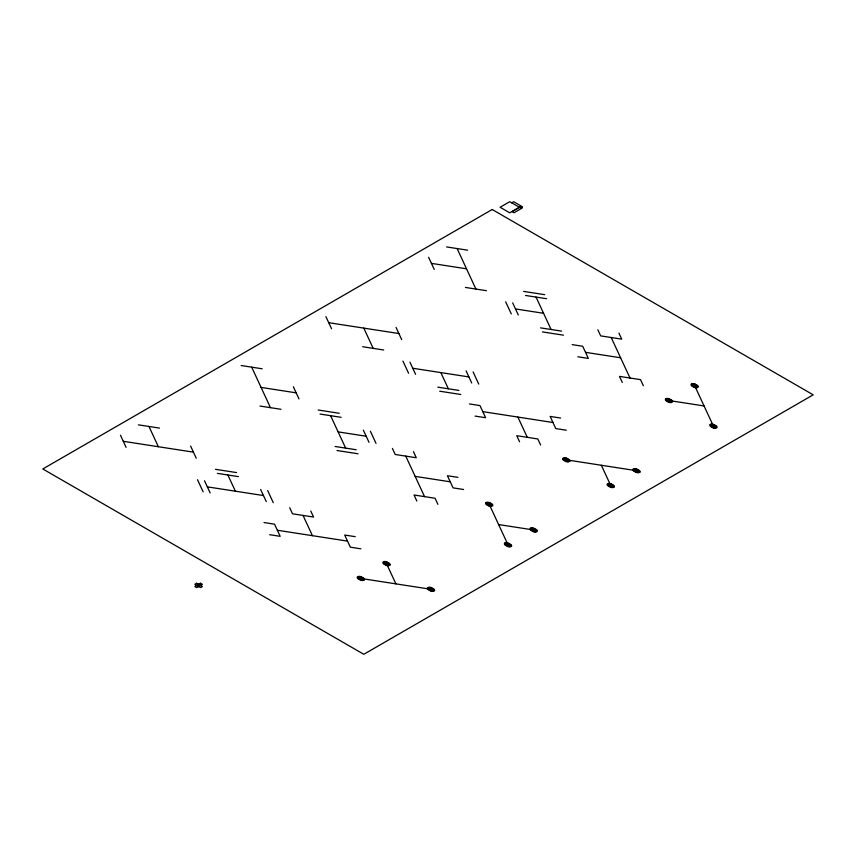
<?xml version="1.0" encoding="UTF-8"?>
<svg xmlns="http://www.w3.org/2000/svg" width="856" height="856" viewBox="0 0 856 856"><rect width="100%" height="100%" fill="white"/><g stroke="black" fill="none" stroke-linecap="round" stroke-linejoin="round"><path stroke-width="1.28" d="M511.76 202.861L513.686 201.749L522.417 206.788L520.491 207.901L509.727 201.706L500.097 207.27L509.727 212.834L519.357 207.27M446.597 246.924L467.644 250.187M431.445 263.381L466.52 268.805M523.637 291.404L544.684 294.667M525.52 295.459L546.567 298.712M465.397 287.434L486.443 290.687M515.494 308.941L543.56 313.285M540.553 327.859L561.6 331.122M542.437 331.914L563.483 335.167M572.172 344.636L582.701 346.263L588.34 358.418L577.821 356.791M585.525 352.34L620.6 357.765M328.725 322.691L398.875 333.54M362.677 346.734L383.723 349.997M668.985 400.522L704.06 405.947M412.774 368.251L468.906 376.929M437.833 387.169L458.88 390.422M439.716 391.213L460.763 394.477M241.157 365.533L262.204 368.797M469.452 403.936L479.981 405.573L485.62 417.717L475.101 416.091M560.659 418.049L550.14 416.423L555.779 428.578L566.308 430.204M482.805 411.64L552.955 422.5M261.08 387.415L296.155 392.84M318.197 410.013L339.244 413.277M320.08 414.069L341.127 417.321M259.957 406.044L281.003 409.296M566.265 459.833L636.415 470.682M338.12 431.895L366.186 436.239M335.113 446.468L356.16 449.732M336.997 450.524L358.043 453.776M138.437 424.844L159.484 428.096M457.939 477.359L447.421 475.722L453.059 487.877L463.588 489.504M415.16 476.375L450.235 481.8M123.285 441.3L193.435 452.15M215.477 469.323L236.524 472.576M217.36 473.368L238.407 476.632M498.62 524.557L533.695 529.992M207.334 486.861L263.466 495.538M264.012 522.545L274.541 524.182L280.18 536.327L269.661 534.7M355.219 536.659L344.7 535.032L350.339 547.187L360.868 548.814M277.365 530.249L347.515 541.11M360.825 578.442L430.975 589.292M198.688 584.295L200.582 585.386M196.645 585.483L198.539 586.574M694.665 385.703L713.455 426.202M618.909 333.07L621.723 339.137L600.677 335.884L597.852 329.806M643.348 385.724L640.523 379.647L619.477 376.394L622.291 382.471M611.205 337.51L629.995 378.02M536.038 297.085L551.082 329.485M601.34 465.257L610.735 485.513M512.68 302.874L518.319 315.019M505.661 301.783L511.3 313.938M457.125 248.55L475.915 289.06M540.628 445.024L537.803 438.957L516.757 435.693L519.571 441.771M517.88 417.075L527.275 437.32M428.621 257.303L434.26 269.458M473.101 371.943L478.739 384.098M466.081 370.862L471.72 383.007M440.84 372.595L448.362 388.795M489.225 504.312L508.015 544.812M396.06 327.463L401.699 339.618M409.96 362.174L415.599 374.329M402.941 361.093L408.58 373.237M363.8 328.115L373.195 348.371M413.469 451.679L416.284 457.746L395.237 454.493L392.412 448.416M437.908 504.334L435.083 498.256L414.036 495.003L416.851 501.081M405.765 456.12L424.555 496.63M325.901 316.613L331.54 328.757M370.38 431.253L376.019 443.397M363.361 430.161L369 442.317M330.598 415.695L345.642 448.095M386.505 563.612L395.9 583.867M293.341 386.773L298.979 398.917M251.685 367.171L270.475 407.67M310.749 510.979L313.564 517.056L292.517 513.803L289.692 507.726M303.045 515.43L312.44 535.685M267.661 490.552L273.299 502.707M260.641 489.471L266.28 501.616M227.878 474.994L235.4 491.205M190.621 446.072L196.259 458.228M204.52 480.783L210.159 492.938M197.501 479.702L203.139 491.847M148.965 426.47L158.36 446.725M120.461 435.223L126.1 447.367M361.532 578.71L360.109 578.164L361.532 578.71M362.249 578.966C358.236 580.165 359.948 575.414 362.249 578.966M362.965 579.234L362.206 579.673A1.947 1.124 0 0 1 361.382 579.651A3.05 1.766 0 0 1 360.579 579.458L359.06 578.581A3.05 1.766 0 0 1 358.718 578.11A2.065 1.198 0 0 1 358.675 577.607L359.434 577.201A1.947 1.124 0 0 1 360.258 577.222A3.05 1.766 0 0 1 361.061 577.426L362.58 578.303A3.05 1.766 0 0 1 362.923 578.763A1.947 1.124 0 0 1 362.965 579.234M363.682 579.501L362.666 580.09A2.6 1.498 0 0 1 361.574 580.058A4.066 2.343 0 0 1 360.494 579.79L358.471 578.624A4.066 2.343 0 0 1 358.011 578.003A2.761 1.594 0 0 1 357.958 577.329L358.974 576.784A2.6 1.498 0 0 1 360.066 576.816A4.066 2.343 0 0 1 361.146 577.083L363.169 578.249A4.066 2.343 0 0 1 363.629 578.87A2.6 1.498 0 0 1 363.682 579.501M364.399 579.769L363.126 580.507A3.242 1.873 0 0 1 361.756 580.464A5.083 2.932 0 0 1 360.419 580.133L357.894 578.667A5.083 2.932 0 0 1 357.316 577.896A3.445 1.99 0 0 1 357.241 577.062L358.514 576.377A3.242 1.873 0 0 1 359.884 576.409A5.083 2.932 0 0 1 361.221 576.751L363.747 578.207A5.083 2.932 0 0 1 364.324 578.977A3.242 1.873 0 0 1 364.399 579.769M387.212 563.879L385.789 563.334L387.212 563.879M387.929 564.147C383.916 565.335 385.628 560.594 387.929 564.147M388.645 564.414L387.886 564.853A1.947 1.124 0 0 1 387.062 564.832A3.05 1.766 0 0 1 386.259 564.628L384.74 563.751A3.05 1.766 0 0 1 384.398 563.291A2.065 1.198 0 0 1 384.355 562.788L385.114 562.371A1.947 1.124 0 0 1 385.938 562.392A3.05 1.766 0 0 1 386.741 562.595L388.26 563.473A3.05 1.766 0 0 1 388.603 563.933A1.947 1.124 0 0 1 388.645 564.414M389.362 564.682L388.346 565.26A2.6 1.498 0 0 1 387.254 565.228A4.066 2.343 0 0 1 386.174 564.971L384.151 563.804A4.066 2.343 0 0 1 383.691 563.173A2.761 1.594 0 0 1 383.638 562.51L384.654 561.964A2.6 1.498 0 0 1 385.746 561.996A4.066 2.343 0 0 1 386.826 562.264L388.849 563.43A4.066 2.343 0 0 1 389.309 564.051A2.6 1.498 0 0 1 389.362 564.682M390.079 564.949L388.806 565.677A3.242 1.873 0 0 1 387.436 565.634A5.083 2.932 0 0 1 386.099 565.302L383.574 563.847A5.083 2.932 0 0 1 382.996 563.066A3.445 1.99 0 0 1 382.921 562.232L384.194 561.547A3.242 1.873 0 0 1 385.564 561.59A5.083 2.932 0 0 1 386.901 561.921L389.427 563.376A5.083 2.932 0 0 1 390.004 564.158A3.242 1.873 0 0 1 390.079 564.949M486.08 502.493L485.641 502.975A3.242 1.873 0 0 0 485.716 503.767A5.083 2.932 0 0 0 486.294 504.537L488.819 506.003A5.083 2.932 0 0 0 490.156 506.335A3.445 1.99 0 0 0 491.612 506.378L492.799 505.639A3.242 1.873 0 0 0 492.724 504.847A5.083 2.932 0 0 0 492.147 504.077L489.621 502.611A5.083 2.932 0 0 0 488.284 502.279A3.242 1.873 0 0 0 486.914 502.247L486.08 502.493M486.7 502.857L486.358 503.242A2.6 1.498 0 0 0 486.411 503.874A4.066 2.343 0 0 0 486.871 504.494L488.894 505.661A4.066 2.343 0 0 0 489.974 505.928A2.761 1.594 0 0 0 491.13 505.96L492.082 505.372A2.6 1.498 0 0 0 492.029 504.74A4.066 2.343 0 0 0 491.569 504.12L489.546 502.954A4.066 2.343 0 0 0 488.466 502.686A2.6 1.498 0 0 0 487.374 502.654L486.7 502.857M487.332 503.221L487.075 503.51A1.947 1.124 0 0 0 487.118 503.981A3.05 1.766 0 0 0 487.46 504.452L488.979 505.318A3.05 1.766 0 0 0 489.782 505.522A2.065 1.198 0 0 0 490.659 505.543L491.365 505.104A1.947 1.124 0 0 0 491.323 504.633A3.05 1.766 0 0 0 490.98 504.163L489.461 503.296A3.05 1.766 0 0 0 488.658 503.093A1.947 1.124 0 0 0 487.834 503.071L487.332 503.221M487.963 503.585C488.797 507.03 492.767 503.285 487.963 503.585M488.594 503.949L489.932 504.569L488.594 503.949M431.692 589.559L430.268 589.014L431.692 589.559M432.408 589.827C428.385 591.015 430.108 586.274 432.408 589.827M433.125 590.094L432.366 590.533A1.947 1.124 0 0 1 431.542 590.512A3.05 1.766 0 0 1 430.739 590.308L429.22 589.431A3.05 1.766 0 0 1 428.877 588.971A2.065 1.198 0 0 1 428.835 588.468L429.594 588.051A1.947 1.124 0 0 1 430.418 588.072A3.05 1.766 0 0 1 431.221 588.275L432.74 589.153A3.05 1.766 0 0 1 433.083 589.613A1.947 1.124 0 0 1 433.125 590.094M433.842 590.362L432.826 590.94A2.6 1.498 0 0 1 431.734 590.908A4.066 2.343 0 0 1 430.654 590.651L428.631 589.474A4.066 2.343 0 0 1 428.171 588.853A2.761 1.594 0 0 1 428.118 588.19L429.134 587.644A2.6 1.498 0 0 1 430.226 587.676A4.066 2.343 0 0 1 431.306 587.944L433.329 589.11A4.066 2.343 0 0 1 433.789 589.731A2.6 1.498 0 0 1 433.842 590.362M434.559 590.629L433.286 591.357A3.242 1.873 0 0 1 431.916 591.314A5.083 2.932 0 0 1 430.579 590.982L428.054 589.527A5.083 2.932 0 0 1 427.476 588.746A3.445 1.99 0 0 1 427.401 587.912L428.674 587.227A3.242 1.873 0 0 1 430.044 587.27A5.083 2.932 0 0 1 431.381 587.601L433.906 589.056A5.083 2.932 0 0 1 434.484 589.838A3.242 1.873 0 0 1 434.559 590.629M566.972 460.1L565.548 459.554L566.972 460.1M567.688 460.357C563.676 461.555 565.388 456.804 567.688 460.357M568.405 460.624L567.646 461.063A1.947 1.124 0 0 1 566.822 461.042A3.05 1.766 0 0 1 566.019 460.849L564.5 459.972A3.05 1.766 0 0 1 564.158 459.501A2.065 1.198 0 0 1 564.115 458.998L564.874 458.591A1.947 1.124 0 0 1 565.698 458.613A3.05 1.766 0 0 1 566.501 458.816L568.02 459.693A3.05 1.766 0 0 1 568.363 460.154A1.947 1.124 0 0 1 568.405 460.624M569.122 460.892L568.106 461.48A2.6 1.498 0 0 1 567.014 461.448A4.066 2.343 0 0 1 565.934 461.181L563.911 460.014A4.066 2.343 0 0 1 563.451 459.394A2.761 1.594 0 0 1 563.398 458.72L564.414 458.174A2.6 1.498 0 0 1 565.506 458.206A4.066 2.343 0 0 1 566.586 458.474L568.609 459.64A4.066 2.343 0 0 1 569.069 460.26A2.6 1.498 0 0 1 569.122 460.892M569.839 461.159L568.566 461.898A3.242 1.873 0 0 1 567.196 461.855A5.083 2.932 0 0 1 565.859 461.523L563.334 460.057A5.083 2.932 0 0 1 562.756 459.287A3.445 1.99 0 0 1 562.681 458.452L563.954 457.767A3.242 1.873 0 0 1 565.324 457.8A5.083 2.932 0 0 1 566.661 458.142L569.187 459.597A5.083 2.932 0 0 1 569.764 460.368A3.242 1.873 0 0 1 569.839 461.159M504.88 542.993L504.441 543.485A3.242 1.873 0 0 0 504.516 544.266A5.083 2.932 0 0 0 505.094 545.047L507.619 546.503A5.083 2.932 0 0 0 508.956 546.834A3.445 1.99 0 0 0 510.411 546.877L511.599 546.149A3.242 1.873 0 0 0 511.524 545.358A5.083 2.932 0 0 0 510.946 544.577L508.421 543.121A5.083 2.932 0 0 0 507.084 542.79A3.242 1.873 0 0 0 505.714 542.747L504.88 542.993M505.5 543.357L505.158 543.753A2.6 1.498 0 0 0 505.211 544.384A4.066 2.343 0 0 0 505.671 545.005L507.694 546.171A4.066 2.343 0 0 0 508.774 546.438A2.761 1.594 0 0 0 509.93 546.47L510.882 545.882A2.6 1.498 0 0 0 510.829 545.251A4.066 2.343 0 0 0 510.369 544.63L508.346 543.464A4.066 2.343 0 0 0 507.266 543.196A2.6 1.498 0 0 0 506.174 543.164L505.5 543.357M506.131 543.721L505.875 544.009A1.947 1.124 0 0 0 505.917 544.491A3.05 1.766 0 0 0 506.26 544.951L507.779 545.828A3.05 1.766 0 0 0 508.582 546.032A2.065 1.198 0 0 0 509.459 546.053L510.165 545.614A1.947 1.124 0 0 0 510.123 545.144A3.05 1.766 0 0 0 509.78 544.673L508.261 543.795A3.05 1.766 0 0 0 507.458 543.603A1.947 1.124 0 0 0 506.634 543.571L506.131 543.721M506.763 544.084C507.597 547.54 511.567 543.795 506.763 544.084M507.394 544.448L508.732 545.079L507.394 544.448M530.56 528.173L530.121 528.655A3.242 1.873 0 0 0 530.196 529.447A5.083 2.932 0 0 0 530.774 530.217L533.299 531.683A5.083 2.932 0 0 0 534.636 532.015A3.445 1.99 0 0 0 536.091 532.058L537.279 531.319A3.242 1.873 0 0 0 537.204 530.527A5.083 2.932 0 0 0 536.626 529.757L534.101 528.291A5.083 2.932 0 0 0 532.764 527.959A3.242 1.873 0 0 0 531.394 527.927L530.56 528.173M531.18 528.537L530.838 528.922A2.6 1.498 0 0 0 530.891 529.554A4.066 2.343 0 0 0 531.351 530.174L533.374 531.341A4.066 2.343 0 0 0 534.454 531.608A2.761 1.594 0 0 0 535.61 531.64L536.562 531.052A2.6 1.498 0 0 0 536.509 530.42A4.066 2.343 0 0 0 536.049 529.8L534.026 528.634A4.066 2.343 0 0 0 532.946 528.366A2.6 1.498 0 0 0 531.854 528.334L531.18 528.537M531.811 528.901L531.555 529.19A1.947 1.124 0 0 0 531.597 529.661A3.05 1.766 0 0 0 531.94 530.132L533.459 530.998A3.05 1.766 0 0 0 534.262 531.202A2.065 1.198 0 0 0 535.139 531.223L535.845 530.784A1.947 1.124 0 0 0 535.803 530.313A3.05 1.766 0 0 0 535.46 529.843L533.941 528.976A3.05 1.766 0 0 0 533.138 528.773A1.947 1.124 0 0 0 532.314 528.751L531.811 528.901M532.443 529.265C533.277 532.71 537.247 528.965 532.443 529.265M533.074 529.629L534.412 530.249L533.074 529.629M665.84 398.703L665.401 399.196A3.242 1.873 0 0 0 665.476 399.977A5.083 2.932 0 0 0 666.054 400.758L668.579 402.213A5.083 2.932 0 0 0 669.916 402.545A3.445 1.99 0 0 0 671.372 402.588L672.559 401.86A3.242 1.873 0 0 0 672.484 401.068A5.083 2.932 0 0 0 671.907 400.287L669.381 398.832A5.083 2.932 0 0 0 668.044 398.5A3.242 1.873 0 0 0 666.674 398.457L665.84 398.703M666.46 399.067L666.118 399.463A2.6 1.498 0 0 0 666.171 400.094A4.066 2.343 0 0 0 666.631 400.715L668.654 401.881A4.066 2.343 0 0 0 669.734 402.149A2.761 1.594 0 0 0 670.89 402.181L671.842 401.592A2.6 1.498 0 0 0 671.789 400.961A4.066 2.343 0 0 0 671.329 400.341L669.306 399.174A4.066 2.343 0 0 0 668.226 398.907A2.6 1.498 0 0 0 667.134 398.875L666.46 399.067M667.092 399.431L666.835 399.72A1.947 1.124 0 0 0 666.878 400.201A3.05 1.766 0 0 0 667.22 400.661L668.739 401.539A3.05 1.766 0 0 0 669.542 401.742A2.065 1.198 0 0 0 670.419 401.764L671.125 401.325A1.947 1.124 0 0 0 671.083 400.854A3.05 1.766 0 0 0 670.74 400.383L669.221 399.506A3.05 1.766 0 0 0 668.418 399.313A1.947 1.124 0 0 0 667.594 399.281L667.092 399.431M667.723 399.795C668.557 403.251 672.527 399.506 667.723 399.795M668.354 400.159L669.692 400.79L668.354 400.159M691.52 383.884L691.081 384.365A3.242 1.873 0 0 0 691.156 385.157A5.083 2.932 0 0 0 691.734 385.928L694.259 387.394A5.083 2.932 0 0 0 695.596 387.725A3.445 1.99 0 0 0 697.052 387.768L698.239 387.03A3.242 1.873 0 0 0 698.164 386.238A5.083 2.932 0 0 0 697.587 385.468L695.061 384.002A5.083 2.932 0 0 0 693.724 383.67A3.242 1.873 0 0 0 692.354 383.638L691.52 383.884M692.14 384.248L691.798 384.633A2.6 1.498 0 0 0 691.851 385.264A4.066 2.343 0 0 0 692.311 385.885L694.334 387.051A4.066 2.343 0 0 0 695.414 387.319A2.761 1.594 0 0 0 696.57 387.351L697.522 386.762A2.6 1.498 0 0 0 697.469 386.131A4.066 2.343 0 0 0 697.009 385.51L694.986 384.344A4.066 2.343 0 0 0 693.906 384.077A2.6 1.498 0 0 0 692.814 384.044L692.14 384.248M692.772 384.612L692.515 384.9A1.947 1.124 0 0 0 692.558 385.371A3.05 1.766 0 0 0 692.9 385.842L694.419 386.709A3.05 1.766 0 0 0 695.222 386.912A2.065 1.198 0 0 0 696.099 386.933L696.805 386.495A1.947 1.124 0 0 0 696.763 386.024A3.05 1.766 0 0 0 696.42 385.553L694.901 384.686A3.05 1.766 0 0 0 694.098 384.483A1.947 1.124 0 0 0 693.274 384.462L692.772 384.612M693.403 384.975C694.237 388.421 698.207 384.676 693.403 384.975M694.034 385.339L695.372 385.96L694.034 385.339M611.452 485.78L610.028 485.234L611.452 485.78M612.168 486.037C608.145 487.235 609.868 482.484 612.168 486.037M612.885 486.304L612.126 486.743A1.947 1.124 0 0 1 611.302 486.722A3.05 1.766 0 0 1 610.499 486.529L608.98 485.652A3.05 1.766 0 0 1 608.637 485.181A2.065 1.198 0 0 1 608.595 484.678L609.354 484.271A1.947 1.124 0 0 1 610.178 484.293A3.05 1.766 0 0 1 610.981 484.496L612.5 485.373A3.05 1.766 0 0 1 612.843 485.834A1.947 1.124 0 0 1 612.885 486.304M613.602 486.572L612.586 487.16A2.6 1.498 0 0 1 611.494 487.128A4.066 2.343 0 0 1 610.414 486.861L608.391 485.694A4.066 2.343 0 0 1 607.931 485.074A2.761 1.594 0 0 1 607.878 484.4L608.894 483.854A2.6 1.498 0 0 1 609.986 483.886A4.066 2.343 0 0 1 611.066 484.154L613.089 485.32A4.066 2.343 0 0 1 613.549 485.94A2.6 1.498 0 0 1 613.602 486.572M614.319 486.839L613.046 487.578A3.242 1.873 0 0 1 611.676 487.535A5.083 2.932 0 0 1 610.339 487.203L607.813 485.737A5.083 2.932 0 0 1 607.236 484.967A3.445 1.99 0 0 1 607.161 484.132L608.434 483.447A3.242 1.873 0 0 1 609.804 483.48A5.083 2.932 0 0 1 611.141 483.822L613.666 485.277A5.083 2.932 0 0 1 614.244 486.048A3.242 1.873 0 0 1 614.319 486.839M637.132 470.95L635.708 470.404L637.132 470.95M637.848 471.217C633.825 472.405 635.548 467.665 637.848 471.217M638.565 471.485L637.806 471.924A1.947 1.124 0 0 1 636.982 471.902A3.05 1.766 0 0 1 636.179 471.699L634.66 470.821A3.05 1.766 0 0 1 634.317 470.361A2.065 1.198 0 0 1 634.275 469.858L635.034 469.441A1.947 1.124 0 0 1 635.858 469.463A3.05 1.766 0 0 1 636.661 469.666L638.18 470.543A3.05 1.766 0 0 1 638.523 471.003A1.947 1.124 0 0 1 638.565 471.485M639.282 471.752L638.266 472.33A2.6 1.498 0 0 1 637.174 472.298A4.066 2.343 0 0 1 636.094 472.031L634.071 470.864A4.066 2.343 0 0 1 633.611 470.244A2.761 1.594 0 0 1 633.558 469.58L634.574 469.035A2.6 1.498 0 0 1 635.666 469.067A4.066 2.343 0 0 1 636.746 469.334L638.769 470.5A4.066 2.343 0 0 1 639.229 471.121A2.6 1.498 0 0 1 639.282 471.752M639.999 472.009L638.726 472.747A3.242 1.873 0 0 1 637.356 472.705A5.083 2.932 0 0 1 636.019 472.373L633.494 470.918A5.083 2.932 0 0 1 632.916 470.137A3.445 1.99 0 0 1 632.841 469.302L634.114 468.617A3.242 1.873 0 0 1 635.484 468.66A5.083 2.932 0 0 1 636.821 468.992L639.346 470.447A5.083 2.932 0 0 1 639.924 471.228A3.242 1.873 0 0 1 639.999 472.009M710.32 424.383L709.881 424.876A3.242 1.873 0 0 0 709.956 425.657A5.083 2.932 0 0 0 710.534 426.438L713.059 427.893A5.083 2.932 0 0 0 714.396 428.225A3.445 1.99 0 0 0 715.851 428.268L717.039 427.54A3.242 1.873 0 0 0 716.964 426.748A5.083 2.932 0 0 0 716.386 425.967L713.861 424.512A5.083 2.932 0 0 0 712.524 424.18A3.242 1.873 0 0 0 711.154 424.137L710.32 424.383M710.94 424.747L710.598 425.143A2.6 1.498 0 0 0 710.651 425.774A4.066 2.343 0 0 0 711.111 426.395L713.134 427.561A4.066 2.343 0 0 0 714.214 427.829A2.761 1.594 0 0 0 715.37 427.861L716.322 427.272A2.6 1.498 0 0 0 716.269 426.641A4.066 2.343 0 0 0 715.809 426.021L713.786 424.854A4.066 2.343 0 0 0 712.706 424.587A2.6 1.498 0 0 0 711.614 424.555L710.94 424.747M711.571 425.111L711.315 425.4A1.947 1.124 0 0 0 711.357 425.881A3.05 1.766 0 0 0 711.7 426.341L713.219 427.219A3.05 1.766 0 0 0 714.022 427.422A2.065 1.198 0 0 0 714.899 427.444L715.605 427.005A1.947 1.124 0 0 0 715.562 426.534A3.05 1.766 0 0 0 715.22 426.063L713.701 425.186A3.05 1.766 0 0 0 712.898 424.993A1.947 1.124 0 0 0 712.074 424.961L711.571 425.111M712.203 425.475C713.037 428.931 717.007 425.186 712.203 425.475M712.834 425.839L714.172 426.47L712.834 425.839M492.2 209.506L42.8 468.96L363.8 654.294L813.2 394.83L492.2 209.506M520.491 206.788L512.059 211.657L513.985 212.769L522.417 207.901L520.491 206.788M196.645 583.257L194.836 584.295L200.582 587.612L202.391 586.574L196.645 583.257M200.497 583.257L194.836 586.52L196.73 587.612L202.391 584.348L200.497 583.257"/></g></svg>
